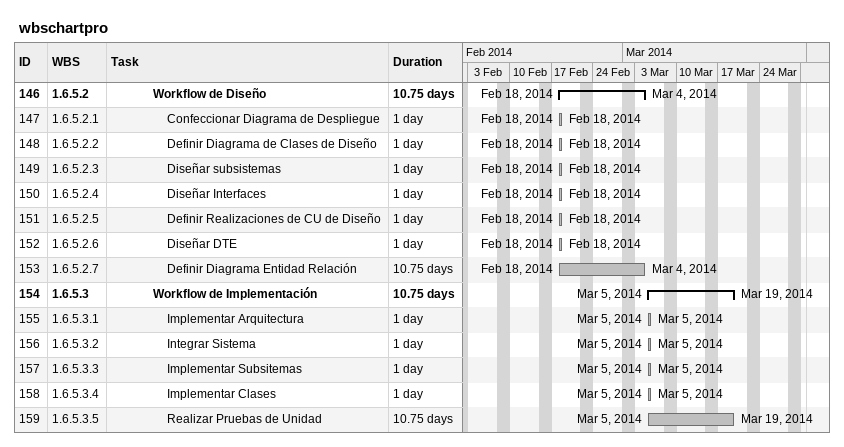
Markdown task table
wbschartpro

| ID | WBS | Task | Duration | Start | Finish |
|---|---|---|---|---|---|
| 146 | 1.6.5.2 | **Workflow de Diseño** | 10.75d | 2014-02-18 | 2014-03-04 |
| 147 | 1.6.5.2.1 | Confeccionar Diagrama de Despliegue | 1d | 2014-02-18 | 2014-02-18 |
| 148 | 1.6.5.2.2 | Definir Diagrama de Clases de Diseño | 1d | 2014-02-18 | 2014-02-18 |
| 149 | 1.6.5.2.3 | Diseñar subsistemas | 1d | 2014-02-18 | 2014-02-18 |
| 150 | 1.6.5.2.4 | Diseñar Interfaces | 1d | 2014-02-18 | 2014-02-18 |
| 151 | 1.6.5.2.5 | Definir Realizaciones de CU de Diseño | 1d | 2014-02-18 | 2014-02-18 |
| 152 | 1.6.5.2.6 | Diseñar DTE | 1d | 2014-02-18 | 2014-02-18 |
| 153 | 1.6.5.2.7 | Definir Diagrama Entidad Relación | 10.75d | 2014-02-18 | 2014-03-04 |
| 154 | 1.6.5.3 | **Workflow de Implementación** | 10.75d | 2014-03-05 | 2014-03-19 |
| 155 | 1.6.5.3.1 | Implementar Arquitectura | 1d | 2014-03-05 | 2014-03-05 |
| 156 | 1.6.5.3.2 | Integrar Sistema | 1d | 2014-03-05 | 2014-03-05 |
| 157 | 1.6.5.3.3 | Implementar Subsitemas | 1d | 2014-03-05 | 2014-03-05 |
| 158 | 1.6.5.3.4 | Implementar Clases | 1d | 2014-03-05 | 2014-03-05 |
| 159 | 1.6.5.3.5 | Realizar Pruebas de Unidad | 10.75d | 2014-03-05 | 2014-03-19 |
